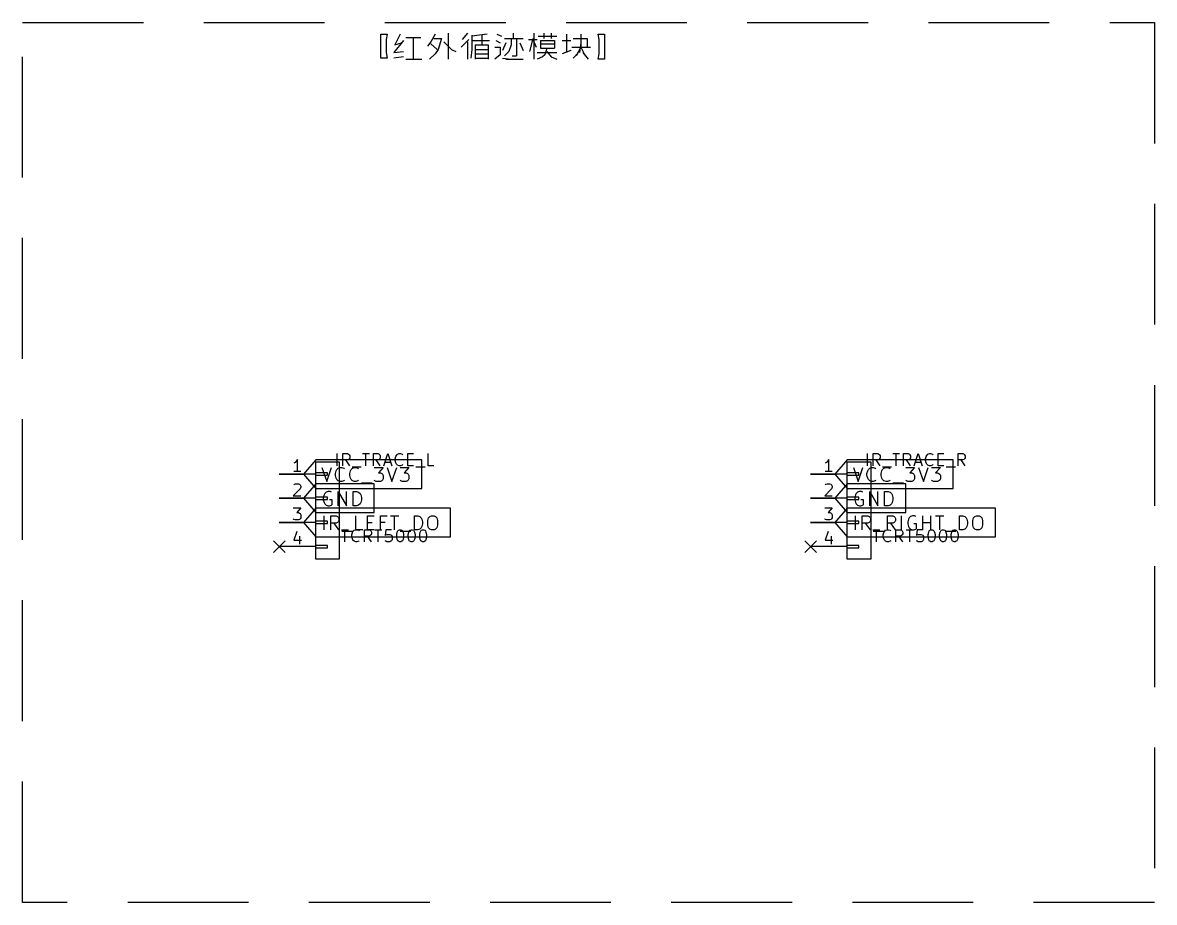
# Model space of a CAD drawing. Extents: x 0.4 to 37.4, y -23 to -0.4.
# Drawn here: x 22.638 to 27.323, y -12.872 to -9.231 of the extents above; entities that cross this region are included whole.
import ezdxf

# ---------------------------------------------------------------- set-up
doc = ezdxf.new("R2010")
doc.units = 0
doc.header["$MEASUREMENT"] = 0
doc.linetypes.add('DASHED', pattern=[0.75, 0.5, -0.25])
for name, color, linetype in [('BLUE2', 5, 'CONTINUOUS'), ('BLUE3', 171, 'CONTINUOUS'), ('CYAN2', 4, 'CONTINUOUS'), ('GREEN3', 91, 'CONTINUOUS'), ('LYELLOW', 51, 'CONTINUOUS'), ('RED2', 1, 'CONTINUOUS'), ('RED3', 11, 'CONTINUOUS')]:
    doc.layers.add(name, color=color, linetype=linetype)

msp = doc.modelspace()

# ---------------------------------------------------------------- linework, layer by layer
at = {"layer": 'BLUE2', "linetype": 'CONTINUOUS'}
for p, q in [((23.676, -11.376), (23.724, -11.424)), ((23.724, -11.376), (23.676, -11.424)), ((25.876, -11.376), (25.924, -11.424)), ((25.924, -11.376), (25.876, -11.424))]:
    msp.add_line(p, q, dxfattribs=at)
at = {"layer": 'BLUE3', "linetype": 'DASHED'}
for p, q in [((22.6378, -9.2315), (27.3228, -9.2315)), ((22.6378, -12.8724), (22.6378, -9.2315)), ((27.3228, -9.2315), (27.3228, -12.8724)), ((27.3228, -12.8724), (22.6378, -12.8724))]:
    msp.add_line(p, q, dxfattribs=at)
at = {"layer": 'BLUE3', "linetype": 'CONTINUOUS'}
for p, q in [((24.399, -9.2745), (24.399, -9.3825)), ((24.48, -9.2745), (24.4575, -9.3015)), ((24.669, -9.2745), (24.669, -9.297)), ((24.7544, -9.2745), (24.7544, -9.3825)), ((24.7949, -9.2745), (24.7949, -9.297)), ((24.8264, -9.2745), (24.8264, -9.297)), ((24.12, -9.279), (24.147, -9.279)), ((24.12, -9.378), (24.12, -9.279)), ((24.147, -9.279), (24.1425, -9.3015)), ((24.1425, -9.3015), (24.1425, -9.3285)), ((24.2145, -9.306), (24.174, -9.3555)), ((24.201, -9.279), (24.1785, -9.324)), ((24.1785, -9.324), (24.2055, -9.315)), ((24.2235, -9.2925), (24.2865, -9.2925)), ((24.255, -9.2925), (24.255, -9.3825)), ((24.327, -9.3105), (24.3135, -9.3285)), ((24.345, -9.279), (24.327, -9.3105)), ((24.327, -9.3195), (24.354, -9.342)), ((24.3405, -9.297), (24.372, -9.297)), ((24.372, -9.297), (24.3585, -9.342)), ((24.381, -9.3105), (24.4125, -9.342)), ((24.4845, -9.3015), (24.453, -9.333)), ((24.48, -9.3105), (24.48, -9.3825)), ((24.561, -9.279), (24.498, -9.288)), ((24.498, -9.2835), (24.498, -9.342)), ((24.498, -9.306), (24.57, -9.306)), ((24.5385, -9.2835), (24.5385, -9.324)), ((24.597, -9.306), (24.615, -9.315)), ((24.6015, -9.279), (24.6195, -9.288)), ((24.6375, -9.315), (24.624, -9.3465)), ((24.633, -9.297), (24.7094, -9.297)), ((24.66, -9.297), (24.66, -9.324)), ((24.6824, -9.297), (24.6824, -9.369)), ((24.6959, -9.315), (24.7094, -9.3465)), ((24.7319, -9.3015), (24.7679, -9.3015)), ((24.7499, -9.297), (24.7364, -9.351)), ((24.7499, -9.3015), (24.7634, -9.333)), ((24.7724, -9.288), (24.8489, -9.288)), ((24.7814, -9.306), (24.7814, -9.3375)), ((24.7814, -9.306), (24.8399, -9.306)), ((24.7814, -9.3195), (24.8399, -9.3195)), ((24.8399, -9.306), (24.8399, -9.3375)), ((24.8714, -9.306), (24.9074, -9.306)), ((24.8894, -9.279), (24.8894, -9.3555)), ((24.9164, -9.297), (24.9749, -9.297)), ((24.9479, -9.315), (24.9434, -9.3555)), ((24.9479, -9.279), (24.9479, -9.333)), ((24.9749, -9.297), (24.9749, -9.333)), ((25.0199, -9.279), (25.0469, -9.279)), ((25.0244, -9.3015), (25.0199, -9.279)), ((25.0244, -9.36), (25.0244, -9.3015)), ((25.0469, -9.279), (25.0469, -9.3825)), ((24.1425, -9.3285), (24.1425, -9.3555)), ((24.1425, -9.3555), (24.147, -9.378)), ((24.174, -9.3555), (24.2145, -9.351)), ((24.345, -9.36), (24.3225, -9.3825)), ((24.3585, -9.342), (24.345, -9.36)), ((24.4125, -9.342), (24.4305, -9.351)), ((24.498, -9.342), (24.4935, -9.378)), ((24.5115, -9.324), (24.5115, -9.3825)), ((24.5115, -9.324), (24.5655, -9.324)), ((24.5115, -9.342), (24.5655, -9.342)), ((24.5115, -9.36), (24.5655, -9.36)), ((24.5655, -9.324), (24.5655, -9.3825)), ((24.5925, -9.333), (24.615, -9.333)), ((24.615, -9.3645), (24.5925, -9.3825)), ((24.615, -9.333), (24.615, -9.3645)), ((24.651, -9.351), (24.633, -9.369)), ((24.66, -9.324), (24.651, -9.351)), ((24.6645, -9.369), (24.6824, -9.369)), ((24.7679, -9.3555), (24.8489, -9.3555)), ((24.7814, -9.3375), (24.8399, -9.3375)), ((24.7994, -9.3645), (24.7904, -9.3735)), ((24.8084, -9.3375), (24.7994, -9.3645)), ((24.8084, -9.351), (24.8264, -9.3735)), ((24.9074, -9.3465), (24.8714, -9.36)), ((24.9119, -9.333), (24.9884, -9.333)), ((24.9389, -9.3555), (24.9164, -9.378)), ((24.9479, -9.333), (24.9299, -9.369)), ((24.9479, -9.333), (24.9659, -9.369)), ((24.9569, -9.3555), (24.9794, -9.3825)), ((25.0199, -9.3825), (25.0244, -9.36)), ((24.147, -9.378), (24.12, -9.378)), ((24.2145, -9.3735), (24.174, -9.378)), ((24.2235, -9.3825), (24.291, -9.3825)), ((24.5115, -9.378), (24.5655, -9.378)), ((24.624, -9.378), (24.66, -9.3825)), ((24.6375, -9.3825), (24.7094, -9.3825)), ((24.7904, -9.3735), (24.7679, -9.3825)), ((24.8264, -9.3735), (24.8489, -9.3825)), ((25.0469, -9.3825), (25.0199, -9.3825))]:
    msp.add_line(p, q, dxfattribs=at)
at = {"layer": 'CYAN2', "linetype": 'CONTINUOUS'}
for p, q in [((23.9398, -11.0653), (23.9398, -11.0153)), ((23.9636, -11.0653), (23.9636, -11.0153)), ((23.9636, -11.0153), (23.9826, -11.0153)), ((23.9826, -11.0415), (23.9636, -11.0415)), ((23.9922, -11.0653), (23.9755, -11.0415)), ((23.9826, -11.0153), (23.9874, -11.0177)), ((23.9874, -11.0391), (23.9826, -11.0415)), ((23.9874, -11.0177), (23.9898, -11.0201)), ((23.9898, -11.0368), (23.9874, -11.0391)), ((23.9898, -11.0201), (23.9922, -11.0248)), ((23.9922, -11.032), (23.9898, -11.0368)), ((23.9922, -11.0248), (23.9922, -11.032)), ((24.0446, -11.0153), (24.0731, -11.0153)), ((24.0588, -11.0653), (24.0588, -11.0153)), ((24.0898, -11.0653), (24.0898, -11.0153)), ((24.0898, -11.0153), (24.1088, -11.0153)), ((24.1088, -11.0415), (24.0898, -11.0415)), ((24.1184, -11.0653), (24.1017, -11.0415)), ((24.1088, -11.0153), (24.1136, -11.0177)), ((24.1136, -11.0391), (24.1088, -11.0415)), ((24.1136, -11.0177), (24.116, -11.0201)), ((24.116, -11.0368), (24.1136, -11.0391)), ((24.116, -11.0201), (24.1184, -11.0248)), ((24.1184, -11.032), (24.116, -11.0368)), ((24.1184, -11.0248), (24.1184, -11.032)), ((24.1326, -11.0653), (24.1493, -11.0153)), ((24.1374, -11.051), (24.1612, -11.051)), ((24.1493, -11.0153), (24.166, -11.0653)), ((24.1803, -11.0368), (24.1826, -11.0272)), ((24.1803, -11.0439), (24.1803, -11.0368)), ((24.1826, -11.0534), (24.1803, -11.0439)), ((24.1826, -11.0272), (24.185, -11.0225)), ((24.185, -11.0582), (24.1826, -11.0534)), ((24.185, -11.0225), (24.1898, -11.0177)), ((24.1898, -11.0177), (24.1969, -11.0153)), ((24.1969, -11.0153), (24.2017, -11.0153)), ((24.2017, -11.0153), (24.2088, -11.0177)), ((24.2088, -11.0177), (24.2112, -11.0201)), ((24.2326, -11.0653), (24.2326, -11.0153)), ((24.2326, -11.0153), (24.2565, -11.0153)), ((24.2326, -11.0391), (24.2493, -11.0391)), ((24.316, -11.0653), (24.316, -11.0153)), ((26.135, -11.0653), (26.135, -11.0153)), ((26.1588, -11.0653), (26.1588, -11.0153)), ((26.1588, -11.0153), (26.1779, -11.0153)), ((26.1779, -11.0415), (26.1588, -11.0415)), ((26.1874, -11.0653), (26.1707, -11.0415)), ((26.1779, -11.0153), (26.1826, -11.0177)), ((26.1826, -11.0391), (26.1779, -11.0415)), ((26.1826, -11.0177), (26.185, -11.0201)), ((26.185, -11.0368), (26.1826, -11.0391)), ((26.185, -11.0201), (26.1874, -11.0248)), ((26.1874, -11.032), (26.185, -11.0368)), ((26.1874, -11.0248), (26.1874, -11.032)), ((26.2398, -11.0153), (26.2684, -11.0153)), ((26.2541, -11.0653), (26.2541, -11.0153)), ((26.285, -11.0653), (26.285, -11.0153)), ((26.285, -11.0153), (26.3041, -11.0153)), ((26.3041, -11.0415), (26.285, -11.0415)), ((26.3136, -11.0653), (26.2969, -11.0415)), ((26.3041, -11.0153), (26.3088, -11.0177)), ((26.3088, -11.0391), (26.3041, -11.0415)), ((26.3088, -11.0177), (26.3112, -11.0201)), ((26.3112, -11.0368), (26.3088, -11.0391)), ((26.3112, -11.0201), (26.3136, -11.0248)), ((26.3136, -11.032), (26.3112, -11.0368)), ((26.3136, -11.0248), (26.3136, -11.032)), ((26.3279, -11.0653), (26.3446, -11.0153)), ((26.3326, -11.051), (26.3565, -11.051)), ((26.3446, -11.0153), (26.3612, -11.0653)), ((26.3755, -11.0368), (26.3779, -11.0272)), ((26.3755, -11.0439), (26.3755, -11.0368)), ((26.3779, -11.0534), (26.3755, -11.0439)), ((26.3779, -11.0272), (26.3803, -11.0225)), ((26.3803, -11.0582), (26.3779, -11.0534)), ((26.3803, -11.0225), (26.385, -11.0177)), ((26.385, -11.0177), (26.3922, -11.0153)), ((26.3922, -11.0153), (26.3969, -11.0153)), ((26.3969, -11.0153), (26.4041, -11.0177)), ((26.4041, -11.0177), (26.4065, -11.0201)), ((26.4279, -11.0653), (26.4279, -11.0153)), ((26.4279, -11.0153), (26.4517, -11.0153)), ((26.4279, -11.0391), (26.4446, -11.0391)), ((26.5112, -11.0653), (26.5112, -11.0153)), ((26.5112, -11.0153), (26.5303, -11.0153)), ((26.5303, -11.0415), (26.5112, -11.0415)), ((26.5398, -11.0653), (26.5231, -11.0415)), ((26.5303, -11.0153), (26.535, -11.0177)), ((26.535, -11.0391), (26.5303, -11.0415)), ((26.535, -11.0177), (26.5374, -11.0201)), ((26.5374, -11.0368), (26.535, -11.0391)), ((26.5374, -11.0201), (26.5398, -11.0248)), ((26.5398, -11.032), (26.5374, -11.0368)), ((26.5398, -11.0248), (26.5398, -11.032)), ((24.0017, -11.0701), (24.0398, -11.0701)), ((24.1898, -11.0629), (24.185, -11.0582)), ((24.1969, -11.0653), (24.1898, -11.0629)), ((24.2017, -11.0653), (24.1969, -11.0653)), ((24.2088, -11.0629), (24.2017, -11.0653)), ((24.2112, -11.0606), (24.2088, -11.0629)), ((24.2565, -11.0653), (24.2326, -11.0653)), ((24.266, -11.0701), (24.3041, -11.0701)), ((24.3398, -11.0653), (24.316, -11.0653)), ((26.1969, -11.0701), (26.235, -11.0701)), ((26.385, -11.0629), (26.3803, -11.0582)), ((26.3922, -11.0653), (26.385, -11.0629)), ((26.3969, -11.0653), (26.3922, -11.0653)), ((26.4041, -11.0629), (26.3969, -11.0653)), ((26.4065, -11.0606), (26.4041, -11.0629)), ((26.4517, -11.0653), (26.4279, -11.0653)), ((26.4612, -11.0701), (26.4993, -11.0701)), ((23.9576, -11.3303), (23.9862, -11.3303)), ((23.9719, -11.3803), (23.9719, -11.3303)), ((24.0029, -11.3422), (24.0053, -11.3374)), ((24.0053, -11.3374), (24.01, -11.3327)), ((24.01, -11.3327), (24.0172, -11.3303)), ((24.0172, -11.3303), (24.0219, -11.3303)), ((24.0219, -11.3303), (24.0291, -11.3327)), ((24.0291, -11.3327), (24.0315, -11.335)), ((24.0529, -11.3803), (24.0529, -11.3303)), ((24.0529, -11.3303), (24.0719, -11.3303)), ((24.0719, -11.3303), (24.0767, -11.3327)), ((24.0767, -11.3327), (24.0791, -11.335)), ((24.0791, -11.335), (24.0815, -11.3398)), ((24.0957, -11.3303), (24.1243, -11.3303)), ((24.11, -11.3803), (24.11, -11.3303)), ((24.141, -11.3303), (24.1386, -11.3541)), ((24.1648, -11.3303), (24.141, -11.3303)), ((24.1886, -11.3398), (24.191, -11.335)), ((24.191, -11.335), (24.1934, -11.3327)), ((24.1934, -11.3327), (24.1981, -11.3303)), ((24.1981, -11.3303), (24.2029, -11.3303)), ((24.2029, -11.3303), (24.2076, -11.3327)), ((24.2076, -11.3327), (24.21, -11.335)), ((24.21, -11.335), (24.2124, -11.3398)), ((24.2362, -11.3398), (24.2386, -11.335)), ((24.2386, -11.335), (24.241, -11.3327)), ((24.241, -11.3327), (24.2457, -11.3303)), ((24.2457, -11.3303), (24.2505, -11.3303)), ((24.2505, -11.3303), (24.2553, -11.3327)), ((24.2553, -11.3327), (24.2576, -11.335)), ((24.2576, -11.335), (24.26, -11.3398)), ((24.2838, -11.3398), (24.2862, -11.335)), ((24.2862, -11.335), (24.2886, -11.3327)), ((24.2886, -11.3327), (24.2934, -11.3303)), ((24.2934, -11.3303), (24.2981, -11.3303)), ((24.2981, -11.3303), (24.3029, -11.3327)), ((24.3029, -11.3327), (24.3053, -11.335)), ((24.3053, -11.335), (24.3076, -11.3398)), ((26.1576, -11.3303), (26.1862, -11.3303)), ((26.1719, -11.3803), (26.1719, -11.3303)), ((26.2029, -11.3422), (26.2053, -11.3374)), ((26.2053, -11.3374), (26.21, -11.3327)), ((26.21, -11.3327), (26.2172, -11.3303)), ((26.2172, -11.3303), (26.2219, -11.3303)), ((26.2219, -11.3303), (26.2291, -11.3327)), ((26.2291, -11.3327), (26.2315, -11.335)), ((26.2529, -11.3803), (26.2529, -11.3303)), ((26.2529, -11.3303), (26.2719, -11.3303)), ((26.2719, -11.3303), (26.2767, -11.3327)), ((26.2767, -11.3327), (26.2791, -11.335)), ((26.2791, -11.335), (26.2815, -11.3398)), ((26.2957, -11.3303), (26.3243, -11.3303)), ((26.31, -11.3803), (26.31, -11.3303)), ((26.341, -11.3303), (26.3386, -11.3541)), ((26.3648, -11.3303), (26.341, -11.3303)), ((26.3886, -11.3398), (26.391, -11.335)), ((26.391, -11.335), (26.3934, -11.3327)), ((26.3934, -11.3327), (26.3981, -11.3303)), ((26.3981, -11.3303), (26.4029, -11.3303)), ((26.4029, -11.3303), (26.4076, -11.3327)), ((26.4076, -11.3327), (26.41, -11.335)), ((26.41, -11.335), (26.4124, -11.3398)), ((26.4362, -11.3398), (26.4386, -11.335)), ((26.4386, -11.335), (26.441, -11.3327)), ((26.441, -11.3327), (26.4457, -11.3303)), ((26.4457, -11.3303), (26.4505, -11.3303)), ((26.4505, -11.3303), (26.4553, -11.3327)), ((26.4553, -11.3327), (26.4576, -11.335)), ((26.4576, -11.335), (26.46, -11.3398)), ((26.4838, -11.3398), (26.4862, -11.335)), ((26.4862, -11.335), (26.4886, -11.3327)), ((26.4886, -11.3327), (26.4934, -11.3303)), ((26.4934, -11.3303), (26.4981, -11.3303)), ((26.4981, -11.3303), (26.5029, -11.3327)), ((26.5029, -11.3327), (26.5053, -11.335)), ((26.5053, -11.335), (26.5076, -11.3398)), ((24.0005, -11.3517), (24.0029, -11.3422)), ((24.0005, -11.3589), (24.0005, -11.3517)), ((24.0029, -11.3684), (24.0005, -11.3589)), ((24.0053, -11.3731), (24.0029, -11.3684)), ((24.01, -11.3779), (24.0053, -11.3731)), ((24.0172, -11.3803), (24.01, -11.3779)), ((24.0219, -11.3803), (24.0172, -11.3803)), ((24.0291, -11.3779), (24.0219, -11.3803)), ((24.0315, -11.3755), (24.0291, -11.3779)), ((24.0719, -11.3565), (24.0529, -11.3565)), ((24.0815, -11.3803), (24.0648, -11.3565)), ((24.0767, -11.3541), (24.0719, -11.3565)), ((24.0791, -11.3517), (24.0767, -11.3541)), ((24.0815, -11.347), (24.0791, -11.3517)), ((24.0815, -11.3398), (24.0815, -11.347)), ((24.1386, -11.3541), (24.141, -11.3517)), ((24.141, -11.3779), (24.1386, -11.3755)), ((24.141, -11.3517), (24.1457, -11.3493)), ((24.1457, -11.3803), (24.141, -11.3779)), ((24.1457, -11.3493), (24.1576, -11.3493)), ((24.1576, -11.3803), (24.1457, -11.3803)), ((24.1576, -11.3493), (24.1624, -11.3517)), ((24.1624, -11.3779), (24.1576, -11.3803)), ((24.1624, -11.3517), (24.1648, -11.3541)), ((24.1648, -11.3755), (24.1624, -11.3779)), ((24.1648, -11.3541), (24.1672, -11.3589)), ((24.1672, -11.3708), (24.1648, -11.3755)), ((24.1672, -11.3589), (24.1672, -11.3708)), ((24.1862, -11.3493), (24.1886, -11.3398)), ((24.1862, -11.3612), (24.1862, -11.3493)), ((24.1886, -11.3708), (24.1862, -11.3612)), ((24.191, -11.3755), (24.1886, -11.3708)), ((24.1934, -11.3779), (24.191, -11.3755)), ((24.1981, -11.3803), (24.1934, -11.3779)), ((24.2029, -11.3803), (24.1981, -11.3803)), ((24.2076, -11.3779), (24.2029, -11.3803)), ((24.21, -11.3755), (24.2076, -11.3779)), ((24.2124, -11.3708), (24.21, -11.3755)), ((24.2124, -11.3398), (24.2148, -11.3493)), ((24.2148, -11.3612), (24.2124, -11.3708)), ((24.2148, -11.3493), (24.2148, -11.3612)), ((24.2338, -11.3493), (24.2362, -11.3398)), ((24.2338, -11.3612), (24.2338, -11.3493)), ((24.2362, -11.3708), (24.2338, -11.3612)), ((24.2386, -11.3755), (24.2362, -11.3708)), ((24.241, -11.3779), (24.2386, -11.3755)), ((24.2457, -11.3803), (24.241, -11.3779)), ((24.2505, -11.3803), (24.2457, -11.3803)), ((24.2553, -11.3779), (24.2505, -11.3803)), ((24.2576, -11.3755), (24.2553, -11.3779)), ((24.26, -11.3708), (24.2576, -11.3755)), ((24.26, -11.3398), (24.2624, -11.3493)), ((24.2624, -11.3612), (24.26, -11.3708)), ((24.2624, -11.3493), (24.2624, -11.3612)), ((24.2815, -11.3493), (24.2838, -11.3398)), ((24.2815, -11.3612), (24.2815, -11.3493)), ((24.2838, -11.3708), (24.2815, -11.3612)), ((24.2862, -11.3755), (24.2838, -11.3708)), ((24.2886, -11.3779), (24.2862, -11.3755)), ((24.2934, -11.3803), (24.2886, -11.3779)), ((24.2981, -11.3803), (24.2934, -11.3803)), ((24.3029, -11.3779), (24.2981, -11.3803)), ((24.3053, -11.3755), (24.3029, -11.3779)), ((24.3076, -11.3708), (24.3053, -11.3755)), ((24.3076, -11.3398), (24.31, -11.3493)), ((24.31, -11.3612), (24.3076, -11.3708)), ((24.31, -11.3493), (24.31, -11.3612)), ((26.2005, -11.3517), (26.2029, -11.3422)), ((26.2005, -11.3589), (26.2005, -11.3517)), ((26.2029, -11.3684), (26.2005, -11.3589)), ((26.2053, -11.3731), (26.2029, -11.3684)), ((26.21, -11.3779), (26.2053, -11.3731)), ((26.2172, -11.3803), (26.21, -11.3779)), ((26.2219, -11.3803), (26.2172, -11.3803)), ((26.2291, -11.3779), (26.2219, -11.3803)), ((26.2315, -11.3755), (26.2291, -11.3779)), ((26.2719, -11.3565), (26.2529, -11.3565)), ((26.2815, -11.3803), (26.2648, -11.3565)), ((26.2767, -11.3541), (26.2719, -11.3565)), ((26.2791, -11.3517), (26.2767, -11.3541)), ((26.2815, -11.347), (26.2791, -11.3517)), ((26.2815, -11.3398), (26.2815, -11.347)), ((26.3386, -11.3541), (26.341, -11.3517)), ((26.341, -11.3779), (26.3386, -11.3755)), ((26.341, -11.3517), (26.3457, -11.3493)), ((26.3457, -11.3803), (26.341, -11.3779)), ((26.3457, -11.3493), (26.3576, -11.3493)), ((26.3576, -11.3803), (26.3457, -11.3803)), ((26.3576, -11.3493), (26.3624, -11.3517)), ((26.3624, -11.3779), (26.3576, -11.3803)), ((26.3624, -11.3517), (26.3648, -11.3541)), ((26.3648, -11.3755), (26.3624, -11.3779)), ((26.3648, -11.3541), (26.3672, -11.3589)), ((26.3672, -11.3708), (26.3648, -11.3755)), ((26.3672, -11.3589), (26.3672, -11.3708)), ((26.3862, -11.3493), (26.3886, -11.3398)), ((26.3862, -11.3612), (26.3862, -11.3493)), ((26.3886, -11.3708), (26.3862, -11.3612)), ((26.391, -11.3755), (26.3886, -11.3708)), ((26.3934, -11.3779), (26.391, -11.3755)), ((26.3981, -11.3803), (26.3934, -11.3779)), ((26.4029, -11.3803), (26.3981, -11.3803)), ((26.4076, -11.3779), (26.4029, -11.3803)), ((26.41, -11.3755), (26.4076, -11.3779)), ((26.4124, -11.3708), (26.41, -11.3755)), ((26.4124, -11.3398), (26.4148, -11.3493)), ((26.4148, -11.3612), (26.4124, -11.3708)), ((26.4148, -11.3493), (26.4148, -11.3612)), ((26.4338, -11.3493), (26.4362, -11.3398)), ((26.4338, -11.3612), (26.4338, -11.3493)), ((26.4362, -11.3708), (26.4338, -11.3612)), ((26.4386, -11.3755), (26.4362, -11.3708)), ((26.441, -11.3779), (26.4386, -11.3755)), ((26.4457, -11.3803), (26.441, -11.3779)), ((26.4505, -11.3803), (26.4457, -11.3803)), ((26.4553, -11.3779), (26.4505, -11.3803)), ((26.4576, -11.3755), (26.4553, -11.3779)), ((26.46, -11.3708), (26.4576, -11.3755)), ((26.46, -11.3398), (26.4624, -11.3493)), ((26.4624, -11.3612), (26.46, -11.3708)), ((26.4624, -11.3493), (26.4624, -11.3612)), ((26.4815, -11.3493), (26.4838, -11.3398)), ((26.4815, -11.3612), (26.4815, -11.3493)), ((26.4838, -11.3708), (26.4815, -11.3612)), ((26.4862, -11.3755), (26.4838, -11.3708)), ((26.4886, -11.3779), (26.4862, -11.3755)), ((26.4934, -11.3803), (26.4886, -11.3779)), ((26.4981, -11.3803), (26.4934, -11.3803)), ((26.5029, -11.3779), (26.4981, -11.3803)), ((26.5053, -11.3755), (26.5029, -11.3779)), ((26.5076, -11.3708), (26.5053, -11.3755)), ((26.5076, -11.3398), (26.51, -11.3493)), ((26.51, -11.3612), (26.5076, -11.3708)), ((26.51, -11.3493), (26.51, -11.3612))]:
    msp.add_line(p, q, dxfattribs=at)
at = {"layer": 'GREEN3', "linetype": 'CONTINUOUS'}
for p, q in [((23.7, -11.1), (23.8, -11.1)), ((25.9, -11.1), (26, -11.1)), ((23.7, -11.2), (23.8, -11.2)), ((25.9, -11.2), (26, -11.2)), ((23.7, -11.3), (23.8, -11.3)), ((25.9, -11.3), (26, -11.3))]:
    msp.add_line(p, q, dxfattribs=at)
at = {"layer": 'LYELLOW', "linetype": 'CONTINUOUS'}
for p, q in [((23.85, -11.05), (23.85, -11.45)), ((23.95, -11.05), (23.85, -11.05)), ((23.95, -11.45), (23.95, -11.05)), ((26.05, -11.05), (26.05, -11.45)), ((26.15, -11.05), (26.05, -11.05)), ((26.15, -11.45), (26.15, -11.05)), ((23.85, -11.45), (23.95, -11.45)), ((26.05, -11.45), (26.15, -11.45))]:
    msp.add_line(p, q, dxfattribs=at)
at = {"layer": 'RED2', "linetype": 'CONTINUOUS'}
for p, q in [((23.8517, -11.0409), (23.8, -11.1)), ((23.85, -11.05), (23.85, -11.45)), ((23.95, -11.05), (23.85, -11.05)), ((24.2905, -11.0409), (23.8517, -11.0409)), ((23.95, -11.45), (23.95, -11.05)), ((24.2905, -11.1), (24.2905, -11.0409)), ((26.0517, -11.0409), (26, -11.1)), ((26.05, -11.05), (26.05, -11.45)), ((26.15, -11.05), (26.05, -11.05)), ((26.4905, -11.0409), (26.0517, -11.0409)), ((26.15, -11.45), (26.15, -11.05)), ((26.4905, -11.1), (26.4905, -11.0409)), ((23.85, -11.1), (23.7, -11.1)), ((23.8, -11.1), (23.8517, -11.1591)), ((23.85, -11.095), (23.85, -11.105)), ((23.9, -11.095), (23.85, -11.095)), ((23.8769, -11.0721), (23.8966, -11.1312)), ((23.8966, -11.1312), (23.9163, -11.0721)), ((23.9, -11.105), (23.9, -11.095)), ((23.9332, -11.0974), (23.936, -11.0862)), ((23.9332, -11.1058), (23.9332, -11.0974)), ((23.936, -11.0862), (23.9388, -11.0805)), ((23.9388, -11.0805), (23.9444, -11.0749)), ((23.9444, -11.0749), (23.9528, -11.0721)), ((23.9528, -11.0721), (23.9585, -11.0721)), ((23.9585, -11.0721), (23.9669, -11.0749)), ((23.9669, -11.0749), (23.9697, -11.0777)), ((23.9922, -11.0974), (23.995, -11.0862)), ((23.9922, -11.1058), (23.9922, -11.0974)), ((23.995, -11.0862), (23.9978, -11.0805)), ((23.9978, -11.0805), (24.0035, -11.0749)), ((24.0035, -11.0749), (24.0119, -11.0721)), ((24.0119, -11.0721), (24.0175, -11.0721)), ((24.0175, -11.0721), (24.026, -11.0749)), ((24.026, -11.0749), (24.0288, -11.0777)), ((24.0934, -11.0721), (24.13, -11.0721)), ((24.13, -11.0721), (24.1103, -11.0946)), ((24.1103, -11.0946), (24.1188, -11.0946)), ((24.1188, -11.0946), (24.1244, -11.0974)), ((24.1244, -11.0974), (24.1272, -11.1002)), ((24.1272, -11.1002), (24.13, -11.1058)), ((24.1469, -11.0721), (24.1666, -11.1312)), ((24.1666, -11.1312), (24.1863, -11.0721)), ((24.2003, -11.0721), (24.2369, -11.0721)), ((24.2369, -11.0721), (24.2172, -11.0946)), ((24.2172, -11.0946), (24.2256, -11.0946)), ((24.2256, -11.0946), (24.2312, -11.0974)), ((24.2312, -11.0974), (24.2341, -11.1002)), ((24.2341, -11.1002), (24.2369, -11.1058)), ((24.2905, -11.1591), (24.2905, -11.1)), ((26.05, -11.1), (25.9, -11.1)), ((26, -11.1), (26.0517, -11.1591)), ((26.05, -11.095), (26.05, -11.105)), ((26.1, -11.095), (26.05, -11.095)), ((26.0769, -11.0721), (26.0966, -11.1312)), ((26.0966, -11.1312), (26.1163, -11.0721)), ((26.1, -11.105), (26.1, -11.095)), ((26.1332, -11.0974), (26.136, -11.0862)), ((26.1332, -11.1058), (26.1332, -11.0974)), ((26.136, -11.0862), (26.1388, -11.0805)), ((26.1388, -11.0805), (26.1444, -11.0749)), ((26.1444, -11.0749), (26.1528, -11.0721)), ((26.1528, -11.0721), (26.1585, -11.0721)), ((26.1585, -11.0721), (26.1669, -11.0749)), ((26.1669, -11.0749), (26.1697, -11.0777)), ((26.1922, -11.0974), (26.195, -11.0862)), ((26.1922, -11.1058), (26.1922, -11.0974)), ((26.195, -11.0862), (26.1978, -11.0805)), ((26.1978, -11.0805), (26.2035, -11.0749)), ((26.2035, -11.0749), (26.2119, -11.0721)), ((26.2119, -11.0721), (26.2175, -11.0721)), ((26.2175, -11.0721), (26.226, -11.0749)), ((26.226, -11.0749), (26.2288, -11.0777)), ((26.2934, -11.0721), (26.33, -11.0721)), ((26.33, -11.0721), (26.3103, -11.0946)), ((26.3103, -11.0946), (26.3188, -11.0946)), ((26.3188, -11.0946), (26.3244, -11.0974)), ((26.3244, -11.0974), (26.3272, -11.1002)), ((26.3272, -11.1002), (26.33, -11.1058)), ((26.3469, -11.0721), (26.3666, -11.1312)), ((26.3666, -11.1312), (26.3863, -11.0721)), ((26.4003, -11.0721), (26.4369, -11.0721)), ((26.4369, -11.0721), (26.4172, -11.0946)), ((26.4172, -11.0946), (26.4256, -11.0946)), ((26.4256, -11.0946), (26.4312, -11.0974)), ((26.4312, -11.0974), (26.4341, -11.1002)), ((26.4341, -11.1002), (26.4369, -11.1058)), ((26.4905, -11.1591), (26.4905, -11.1)), ((23.8517, -11.1409), (23.8, -11.2)), ((23.85, -11.105), (23.9, -11.105)), ((24.0937, -11.1409), (23.8517, -11.1409)), ((23.936, -11.1171), (23.9332, -11.1058)), ((23.9388, -11.1227), (23.936, -11.1171)), ((23.9444, -11.1283), (23.9388, -11.1227)), ((23.9528, -11.1312), (23.9444, -11.1283)), ((23.9585, -11.1312), (23.9528, -11.1312)), ((23.9669, -11.1283), (23.9585, -11.1312)), ((23.9697, -11.1255), (23.9669, -11.1283)), ((23.995, -11.1171), (23.9922, -11.1058)), ((23.9978, -11.1227), (23.995, -11.1171)), ((24.0035, -11.1283), (23.9978, -11.1227)), ((24.0119, -11.1312), (24.0035, -11.1283)), ((24.0175, -11.1312), (24.0119, -11.1312)), ((24.026, -11.1283), (24.0175, -11.1312)), ((24.0288, -11.1255), (24.026, -11.1283)), ((24.04, -11.1368), (24.085, -11.1368)), ((24.0963, -11.1283), (24.0934, -11.1255)), ((24.0937, -11.2), (24.0937, -11.1409)), ((24.1019, -11.1312), (24.0963, -11.1283)), ((24.1188, -11.1312), (24.1019, -11.1312)), ((24.1244, -11.1283), (24.1188, -11.1312)), ((24.1272, -11.1255), (24.1244, -11.1283)), ((24.13, -11.1199), (24.1272, -11.1255)), ((24.13, -11.1058), (24.13, -11.1199)), ((24.2031, -11.1283), (24.2003, -11.1255)), ((24.2087, -11.1312), (24.2031, -11.1283)), ((24.2256, -11.1312), (24.2087, -11.1312)), ((24.2312, -11.1283), (24.2256, -11.1312)), ((24.2341, -11.1255), (24.2312, -11.1283)), ((24.2369, -11.1199), (24.2341, -11.1255)), ((24.2369, -11.1058), (24.2369, -11.1199)), ((26.0517, -11.1409), (26, -11.2)), ((26.05, -11.105), (26.1, -11.105)), ((26.2937, -11.1409), (26.0517, -11.1409)), ((26.136, -11.1171), (26.1332, -11.1058)), ((26.1388, -11.1227), (26.136, -11.1171)), ((26.1444, -11.1283), (26.1388, -11.1227)), ((26.1528, -11.1312), (26.1444, -11.1283)), ((26.1585, -11.1312), (26.1528, -11.1312)), ((26.1669, -11.1283), (26.1585, -11.1312)), ((26.1697, -11.1255), (26.1669, -11.1283)), ((26.195, -11.1171), (26.1922, -11.1058)), ((26.1978, -11.1227), (26.195, -11.1171)), ((26.2035, -11.1283), (26.1978, -11.1227)), ((26.2119, -11.1312), (26.2035, -11.1283)), ((26.2175, -11.1312), (26.2119, -11.1312)), ((26.226, -11.1283), (26.2175, -11.1312)), ((26.2288, -11.1255), (26.226, -11.1283)), ((26.24, -11.1368), (26.285, -11.1368)), ((26.2963, -11.1283), (26.2934, -11.1255)), ((26.2937, -11.2), (26.2937, -11.1409)), ((26.3019, -11.1312), (26.2963, -11.1283)), ((26.3188, -11.1312), (26.3019, -11.1312)), ((26.3244, -11.1283), (26.3188, -11.1312)), ((26.3272, -11.1255), (26.3244, -11.1283)), ((26.33, -11.1199), (26.3272, -11.1255)), ((26.33, -11.1058), (26.33, -11.1199)), ((26.4031, -11.1283), (26.4003, -11.1255)), ((26.4087, -11.1312), (26.4031, -11.1283)), ((26.4256, -11.1312), (26.4087, -11.1312)), ((26.4312, -11.1283), (26.4256, -11.1312)), ((26.4341, -11.1255), (26.4312, -11.1283)), ((26.4369, -11.1199), (26.4341, -11.1255)), ((26.4369, -11.1058), (26.4369, -11.1199)), ((23.85, -11.195), (23.85, -11.205)), ((23.9, -11.195), (23.85, -11.195)), ((23.8517, -11.1591), (24.2905, -11.1591)), ((23.8854, -11.1862), (23.8825, -11.1974)), ((23.8882, -11.1805), (23.8854, -11.1862)), ((23.8938, -11.1749), (23.8882, -11.1805)), ((23.9022, -11.1721), (23.8938, -11.1749)), ((23.9, -11.205), (23.9, -11.195)), ((23.9107, -11.1721), (23.9022, -11.1721)), ((23.9163, -11.1749), (23.9107, -11.1721)), ((23.9444, -11.2312), (23.9444, -11.1721)), ((23.9444, -11.1721), (23.9781, -11.2312)), ((23.9781, -11.2312), (23.9781, -11.1721)), ((24.0063, -11.2312), (24.0063, -11.1721)), ((24.0063, -11.1721), (24.0203, -11.1721)), ((24.0203, -11.1721), (24.0288, -11.1749)), ((24.0288, -11.1749), (24.0344, -11.1805)), ((24.0344, -11.1805), (24.0372, -11.1862)), ((24.0372, -11.1862), (24.04, -11.1974)), ((26.05, -11.195), (26.05, -11.205)), ((26.1, -11.195), (26.05, -11.195)), ((26.0517, -11.1591), (26.4905, -11.1591)), ((26.0854, -11.1862), (26.0825, -11.1974)), ((26.0882, -11.1805), (26.0854, -11.1862)), ((26.0938, -11.1749), (26.0882, -11.1805)), ((26.1022, -11.1721), (26.0938, -11.1749)), ((26.1, -11.205), (26.1, -11.195)), ((26.1107, -11.1721), (26.1022, -11.1721)), ((26.1163, -11.1749), (26.1107, -11.1721)), ((26.1444, -11.2312), (26.1444, -11.1721)), ((26.1444, -11.1721), (26.1781, -11.2312)), ((26.1781, -11.2312), (26.1781, -11.1721)), ((26.2063, -11.2312), (26.2063, -11.1721)), ((26.2063, -11.1721), (26.2203, -11.1721)), ((26.2203, -11.1721), (26.2288, -11.1749)), ((26.2288, -11.1749), (26.2344, -11.1805)), ((26.2344, -11.1805), (26.2372, -11.1862)), ((26.2372, -11.1862), (26.24, -11.1974)), ((23.85, -11.2), (23.7, -11.2)), ((23.8, -11.2), (23.8517, -11.2591)), ((23.8517, -11.2409), (23.8, -11.3)), ((23.85, -11.205), (23.9, -11.205)), ((24.4086, -11.2409), (23.8517, -11.2409)), ((23.8825, -11.1974), (23.8825, -11.2058)), ((23.8825, -11.2058), (23.8854, -11.2171)), ((23.8854, -11.2171), (23.8882, -11.2227)), ((23.8882, -11.2227), (23.8938, -11.2283)), ((23.8938, -11.2283), (23.9022, -11.2312)), ((23.9022, -11.2312), (23.9078, -11.2312)), ((23.9191, -11.2058), (23.9078, -11.2058)), ((23.9078, -11.2312), (23.9163, -11.2283)), ((23.9163, -11.2283), (23.9191, -11.2255)), ((23.9191, -11.2255), (23.9191, -11.2058)), ((24.0203, -11.2312), (24.0063, -11.2312)), ((24.0288, -11.2283), (24.0203, -11.2312)), ((24.0344, -11.2227), (24.0288, -11.2283)), ((24.0372, -11.2171), (24.0344, -11.2227)), ((24.04, -11.2058), (24.0372, -11.2171)), ((24.04, -11.1974), (24.04, -11.2058)), ((24.0937, -11.2591), (24.0937, -11.2)), ((24.4086, -11.3), (24.4086, -11.2409)), ((26.05, -11.2), (25.9, -11.2)), ((26, -11.2), (26.0517, -11.2591)), ((26.0517, -11.2409), (26, -11.3)), ((26.05, -11.205), (26.1, -11.205)), ((26.6649, -11.2409), (26.0517, -11.2409)), ((26.0825, -11.1974), (26.0825, -11.2058)), ((26.0825, -11.2058), (26.0854, -11.2171)), ((26.0854, -11.2171), (26.0882, -11.2227)), ((26.0882, -11.2227), (26.0938, -11.2283)), ((26.0938, -11.2283), (26.1022, -11.2312)), ((26.1022, -11.2312), (26.1078, -11.2312)), ((26.1191, -11.2058), (26.1078, -11.2058)), ((26.1078, -11.2312), (26.1163, -11.2283)), ((26.1163, -11.2283), (26.1191, -11.2255)), ((26.1191, -11.2255), (26.1191, -11.2058)), ((26.2203, -11.2312), (26.2063, -11.2312)), ((26.2288, -11.2283), (26.2203, -11.2312)), ((26.2344, -11.2227), (26.2288, -11.2283)), ((26.2372, -11.2171), (26.2344, -11.2227)), ((26.24, -11.2058), (26.2372, -11.2171)), ((26.24, -11.1974), (26.24, -11.2058)), ((26.2937, -11.2591), (26.2937, -11.2)), ((26.6649, -11.3), (26.6649, -11.2409)), ((23.8517, -11.2591), (24.0937, -11.2591)), ((23.8854, -11.3312), (23.8854, -11.2721)), ((23.9135, -11.3312), (23.9135, -11.2721)), ((23.9135, -11.2721), (23.936, -11.2721)), ((23.936, -11.2721), (23.9416, -11.2749)), ((23.9416, -11.2749), (23.9444, -11.2777)), ((23.9444, -11.2777), (23.9472, -11.2833)), ((23.9472, -11.2833), (23.9472, -11.2918)), ((24.0175, -11.3312), (24.0175, -11.2721)), ((24.0653, -11.3312), (24.0653, -11.2721)), ((24.0653, -11.2721), (24.0935, -11.2721)), ((24.1188, -11.3312), (24.1188, -11.2721)), ((24.1188, -11.2721), (24.1469, -11.2721)), ((24.1609, -11.2721), (24.1947, -11.2721)), ((24.1778, -11.3312), (24.1778, -11.2721)), ((24.2594, -11.3312), (24.2594, -11.2721)), ((24.2594, -11.2721), (24.2734, -11.2721)), ((24.2734, -11.2721), (24.2819, -11.2749)), ((24.2819, -11.2749), (24.2875, -11.2805)), ((24.2875, -11.2805), (24.2903, -11.2862)), ((24.2903, -11.2862), (24.2931, -11.2974)), ((24.3156, -11.2918), (24.3184, -11.2805)), ((24.3184, -11.2805), (24.3241, -11.2749)), ((24.3241, -11.2749), (24.3297, -11.2721)), ((24.3297, -11.2721), (24.3409, -11.2721)), ((24.3409, -11.2721), (24.3465, -11.2749)), ((24.3465, -11.2749), (24.3522, -11.2805)), ((24.3522, -11.2805), (24.355, -11.2918)), ((26.0517, -11.2591), (26.2937, -11.2591)), ((26.0854, -11.3312), (26.0854, -11.2721)), ((26.1135, -11.3312), (26.1135, -11.2721)), ((26.1135, -11.2721), (26.136, -11.2721)), ((26.136, -11.2721), (26.1416, -11.2749)), ((26.1416, -11.2749), (26.1444, -11.2777)), ((26.1444, -11.2777), (26.1472, -11.2833)), ((26.1472, -11.2833), (26.1472, -11.2918)), ((26.2175, -11.3312), (26.2175, -11.2721)), ((26.2175, -11.2721), (26.24, -11.2721)), ((26.24, -11.2721), (26.2456, -11.2749)), ((26.2456, -11.2749), (26.2485, -11.2777)), ((26.2485, -11.2777), (26.2513, -11.2833)), ((26.2513, -11.2833), (26.2513, -11.2918)), ((26.2766, -11.3312), (26.2766, -11.2721)), ((26.3047, -11.2862), (26.3019, -11.2974)), ((26.3075, -11.2805), (26.3047, -11.2862)), ((26.3131, -11.2749), (26.3075, -11.2805)), ((26.3216, -11.2721), (26.3131, -11.2749)), ((26.33, -11.2721), (26.3216, -11.2721)), ((26.3356, -11.2749), (26.33, -11.2721)), ((26.3638, -11.3312), (26.3638, -11.2721)), ((26.3975, -11.3312), (26.3975, -11.2721)), ((26.4172, -11.2721), (26.4509, -11.2721)), ((26.4341, -11.3312), (26.4341, -11.2721)), ((26.5156, -11.3312), (26.5156, -11.2721)), ((26.5156, -11.2721), (26.5297, -11.2721)), ((26.5297, -11.2721), (26.5381, -11.2749)), ((26.5381, -11.2749), (26.5437, -11.2805)), ((26.5437, -11.2805), (26.5465, -11.2862)), ((26.5465, -11.2862), (26.5494, -11.2974)), ((26.5719, -11.2918), (26.5747, -11.2805)), ((26.5747, -11.2805), (26.5803, -11.2749)), ((26.5803, -11.2749), (26.5859, -11.2721)), ((26.5859, -11.2721), (26.5972, -11.2721)), ((26.5972, -11.2721), (26.6028, -11.2749)), ((26.6028, -11.2749), (26.6084, -11.2805)), ((26.6084, -11.2805), (26.6112, -11.2918)), ((23.85, -11.3), (23.7, -11.3)), ((23.8, -11.3), (23.8517, -11.3591)), ((23.85, -11.295), (23.85, -11.305)), ((23.9, -11.295), (23.85, -11.295)), ((23.85, -11.305), (23.9, -11.305)), ((23.9, -11.305), (23.9, -11.295)), ((23.936, -11.303), (23.9135, -11.303)), ((23.9472, -11.3312), (23.9275, -11.303)), ((23.9416, -11.3002), (23.936, -11.303)), ((23.9444, -11.2974), (23.9416, -11.3002)), ((23.9472, -11.2918), (23.9444, -11.2974)), ((23.9585, -11.3368), (24.0035, -11.3368)), ((24.0456, -11.3312), (24.0175, -11.3312)), ((24.0653, -11.3002), (24.085, -11.3002)), ((24.0935, -11.3312), (24.0653, -11.3312)), ((24.1384, -11.3002), (24.1188, -11.3002)), ((24.2003, -11.3368), (24.2453, -11.3368)), ((24.2734, -11.3312), (24.2594, -11.3312)), ((24.2819, -11.3283), (24.2734, -11.3312)), ((24.2875, -11.3227), (24.2819, -11.3283)), ((24.2903, -11.3171), (24.2875, -11.3227)), ((24.2931, -11.3058), (24.2903, -11.3171)), ((24.2931, -11.2974), (24.2931, -11.3058)), ((24.3156, -11.3115), (24.3156, -11.2918)), ((24.3184, -11.3227), (24.3156, -11.3115)), ((24.3241, -11.3283), (24.3184, -11.3227)), ((24.3297, -11.3312), (24.3241, -11.3283)), ((24.3409, -11.3312), (24.3297, -11.3312)), ((24.3465, -11.3283), (24.3409, -11.3312)), ((24.3522, -11.3227), (24.3465, -11.3283)), ((24.355, -11.3115), (24.3522, -11.3227)), ((24.355, -11.2918), (24.355, -11.3115)), ((24.4086, -11.3591), (24.4086, -11.3)), ((26.05, -11.3), (25.9, -11.3)), ((26, -11.3), (26.0517, -11.3591)), ((26.05, -11.295), (26.05, -11.305)), ((26.1, -11.295), (26.05, -11.295)), ((26.05, -11.305), (26.1, -11.305)), ((26.1, -11.305), (26.1, -11.295)), ((26.136, -11.303), (26.1135, -11.303)), ((26.1472, -11.3312), (26.1275, -11.303)), ((26.1416, -11.3002), (26.136, -11.303)), ((26.1444, -11.2974), (26.1416, -11.3002)), ((26.1472, -11.2918), (26.1444, -11.2974)), ((26.1585, -11.3368), (26.2035, -11.3368)), ((26.24, -11.303), (26.2175, -11.303)), ((26.2513, -11.3312), (26.2316, -11.303)), ((26.2456, -11.3002), (26.24, -11.303)), ((26.2485, -11.2974), (26.2456, -11.3002)), ((26.2513, -11.2918), (26.2485, -11.2974)), ((26.3019, -11.2974), (26.3019, -11.3058)), ((26.3019, -11.3058), (26.3047, -11.3171)), ((26.3047, -11.3171), (26.3075, -11.3227)), ((26.3075, -11.3227), (26.3131, -11.3283)), ((26.3131, -11.3283), (26.3216, -11.3312)), ((26.3216, -11.3312), (26.3272, -11.3312)), ((26.3384, -11.3058), (26.3272, -11.3058)), ((26.3272, -11.3312), (26.3356, -11.3283)), ((26.3356, -11.3283), (26.3384, -11.3255)), ((26.3384, -11.3255), (26.3384, -11.3058)), ((26.3638, -11.3002), (26.3975, -11.3002)), ((26.4566, -11.3368), (26.5016, -11.3368)), ((26.5297, -11.3312), (26.5156, -11.3312)), ((26.5381, -11.3283), (26.5297, -11.3312)), ((26.5437, -11.3227), (26.5381, -11.3283)), ((26.5465, -11.3171), (26.5437, -11.3227)), ((26.5494, -11.3058), (26.5465, -11.3171)), ((26.5494, -11.2974), (26.5494, -11.3058)), ((26.5719, -11.3115), (26.5719, -11.2918)), ((26.5747, -11.3227), (26.5719, -11.3115)), ((26.5803, -11.3283), (26.5747, -11.3227)), ((26.5859, -11.3312), (26.5803, -11.3283)), ((26.5972, -11.3312), (26.5859, -11.3312)), ((26.6028, -11.3283), (26.5972, -11.3312)), ((26.6084, -11.3227), (26.6028, -11.3283)), ((26.6112, -11.3115), (26.6084, -11.3227)), ((26.6112, -11.2918), (26.6112, -11.3115)), ((26.6649, -11.3591), (26.6649, -11.3)), ((23.8517, -11.3591), (24.4086, -11.3591)), ((26.0517, -11.3591), (26.6649, -11.3591)), ((23.85, -11.4), (23.7, -11.4)), ((23.85, -11.395), (23.85, -11.405)), ((23.9, -11.395), (23.85, -11.395)), ((23.85, -11.405), (23.9, -11.405)), ((23.9, -11.405), (23.9, -11.395)), ((26.05, -11.4), (25.9, -11.4)), ((26.05, -11.395), (26.05, -11.405)), ((26.1, -11.395), (26.05, -11.395)), ((26.05, -11.405), (26.1, -11.405)), ((26.1, -11.405), (26.1, -11.395)), ((23.85, -11.45), (23.95, -11.45)), ((26.05, -11.45), (26.15, -11.45))]:
    msp.add_line(p, q, dxfattribs=at)
at = {"layer": 'RED3', "linetype": 'CONTINUOUS'}
for p, q in [((23.7655, -11.0518), (23.7607, -11.0542)), ((23.7702, -11.047), (23.7655, -11.0518)), ((23.775, -11.0399), (23.7702, -11.047)), ((23.775, -11.0899), (23.775, -11.0399)), ((25.9655, -11.0518), (25.9607, -11.0542)), ((25.9702, -11.047), (25.9655, -11.0518)), ((25.975, -11.0399), (25.9702, -11.047)), ((25.975, -11.0899), (25.975, -11.0399)), ((23.7893, -11.0899), (23.7607, -11.0899)), ((25.9893, -11.0899), (25.9607, -11.0899)), ((23.7607, -11.1446), (23.7631, -11.1423)), ((23.7631, -11.1423), (23.7679, -11.1399)), ((23.7679, -11.1399), (23.7798, -11.1399)), ((23.7798, -11.1399), (23.7845, -11.1423)), ((23.7845, -11.1423), (23.7869, -11.1446)), ((23.7869, -11.1446), (23.7893, -11.1494)), ((23.7893, -11.1494), (23.7893, -11.1542)), ((25.9607, -11.1446), (25.9631, -11.1423)), ((25.9631, -11.1423), (25.9679, -11.1399)), ((25.9679, -11.1399), (25.9798, -11.1399)), ((25.9798, -11.1399), (25.9845, -11.1423)), ((25.9845, -11.1423), (25.9869, -11.1446)), ((25.9869, -11.1446), (25.9893, -11.1494)), ((25.9893, -11.1494), (25.9893, -11.1542)), ((23.7869, -11.1613), (23.7583, -11.1899)), ((23.7583, -11.1899), (23.7893, -11.1899)), ((23.7893, -11.1542), (23.7869, -11.1613)), ((25.9869, -11.1613), (25.9583, -11.1899)), ((25.9583, -11.1899), (25.9893, -11.1899)), ((25.9893, -11.1542), (25.9869, -11.1613)), ((23.7583, -11.2399), (23.7893, -11.2399)), ((23.7893, -11.2399), (23.7726, -11.2589)), ((25.9583, -11.2399), (25.9893, -11.2399)), ((25.9893, -11.2399), (25.9726, -11.2589)), ((23.7607, -11.2875), (23.7583, -11.2851)), ((23.7655, -11.2899), (23.7607, -11.2875)), ((23.7798, -11.2899), (23.7655, -11.2899)), ((23.7726, -11.2589), (23.7798, -11.2589)), ((23.7798, -11.2589), (23.7845, -11.2613)), ((23.7845, -11.2875), (23.7798, -11.2899)), ((23.7845, -11.2613), (23.7869, -11.2637)), ((23.7869, -11.2851), (23.7845, -11.2875)), ((23.7869, -11.2637), (23.7893, -11.2684)), ((23.7893, -11.2804), (23.7869, -11.2851)), ((23.7893, -11.2684), (23.7893, -11.2804)), ((25.9607, -11.2875), (25.9583, -11.2851)), ((25.9655, -11.2899), (25.9607, -11.2875)), ((25.9798, -11.2899), (25.9655, -11.2899)), ((25.9726, -11.2589), (25.9798, -11.2589)), ((25.9798, -11.2589), (25.9845, -11.2613)), ((25.9845, -11.2875), (25.9798, -11.2899)), ((25.9845, -11.2613), (25.9869, -11.2637)), ((25.9869, -11.2851), (25.9845, -11.2875)), ((25.9869, -11.2637), (25.9893, -11.2684)), ((25.9893, -11.2804), (25.9869, -11.2851)), ((25.9893, -11.2684), (25.9893, -11.2804)), ((23.7726, -11.3375), (23.7607, -11.3732)), ((25.9726, -11.3375), (25.9607, -11.3732)), ((23.7607, -11.3732), (23.7917, -11.3732)), ((23.7845, -11.3565), (23.7845, -11.3899)), ((25.9607, -11.3732), (25.9917, -11.3732)), ((25.9845, -11.3565), (25.9845, -11.3899))]:
    msp.add_line(p, q, dxfattribs=at)

doc.saveas('drawing.dxf')
